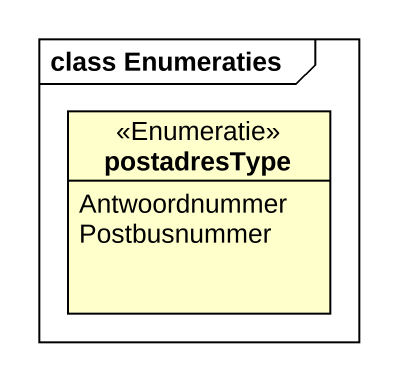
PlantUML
@startuml
mainframe class Enumeraties
hide circle
hide empty members
enum postadresType <<Enumeratie>> {
  Antwoordnummer
  Postbusnummer
}
@enduml
